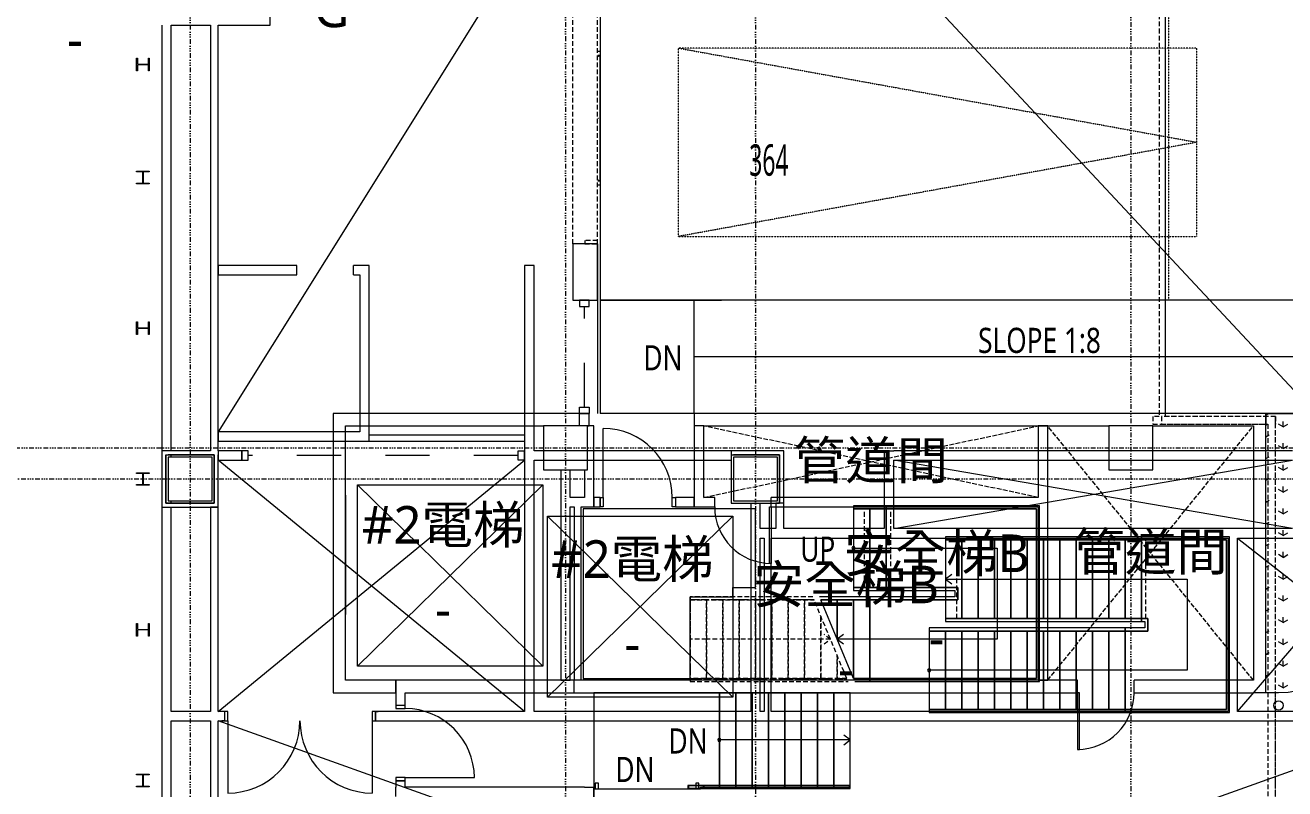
# Model space of a CAD drawing. Extents: x -168053 to 290600, y -560063 to 131745.
# Drawn here: x 240976 to 261025, y 25068 to 37225 of the extents above; entities that cross this region are included whole.
import ezdxf
from ezdxf.enums import TextEntityAlignment as Align

# ---------------------------------------------------------------- set-up
doc = ezdxf.new("R2010")
doc.units = 0
doc.header["$LTSCALE"] = 250
for name, pattern in [('H12PL1$0$DOTK1', [0.01, 0.005, -0.005]), ('H12PL1$0$HIDDEN', [0.4, 0.3, -0.1]), ('H12PL1$0$JJP_三點線', [0.9, 0.3, -0.15, 0, -0.15, 0, -0.15, 0, -0.15]), ('H12PL1$0$JJP_虛線(退縮線、投影線、地下室範圍、非屬本工程、圖面分區)', [0.45, 0.3, -0.15]), ('H12PL1$0$TAI_虛線', [5.644, 2.822, -2.822]), ('H12PL1$0$虛線', [0.846667, 0.423333, -0.423333]), ('H12PL25$0$JJP_三點線', [0.9, 0.3, -0.15, 0, -0.15, 0, -0.15, 0, -0.15]), ('H12PL25$0$JJP_虛線(退縮線、投影線、地下室範圍、非屬本工程、圖面分區)', [0.45, 0.3, -0.15]), ('H12PL25$0$TAI_虛線', [5.644, 2.822, -2.822])]:
    doc.linetypes.add(name, pattern=pattern)
for name, color, linetype in [('H12PL1$0$A-OBJE-2D', 252, 'Continuous'), ('H12PL1$0$A-RAIL', 252, 'Continuous'), ('H12PL1$0$A-STRS', 252, 'Continuous'), ('H12PL1$0$A-TEXT', 252, 'Continuous'), ('H12PL1$0$A-WALL-EX', 252, 'Continuous'), ('H12PL1$0$A-WALL-IN', 252, 'Continuous'), ('H12PL1$0$A-ZONE', 252, 'Continuous'), ('H12PL1$0$Door', 252, 'Continuous'), ('H12PL1$0$Hattch', 252, 'Continuous'), ('H12PL1$0$L10_14_PKG', 252, 'Continuous'), ('H12PL1$0$L10_14_PKG-NN', 252, 'Continuous'), ('H12PL1$0$L10_14_SIAGE2', 252, 'Continuous'), ('H12PL1$0$L10_14_SUGATA3', 252, 'Continuous'), ('H12PL1$0$L10_14_SUGATA4', 252, 'Continuous'), ('H12PL1$0$L10_14_SUGATAD', 252, 'Continuous'), ('H12PL1$0$L10_14_TATEGU3', 252, 'Continuous'), ('H12PL1$0$S-COL', 252, 'Continuous'), ('H12PL1$0$S-GRID', 252, 'Continuous'), ('H12PL1$0$S-SLAB-SHOW', 252, 'Continuous'), ('H12PL25$0$A-OBJE-2D', 252, 'Continuous'), ('H12PL25$0$A-STRS', 252, 'Continuous'), ('H12PL25$0$A-WALL-IN', 252, 'Continuous'), ('H12PL25$0$A-ZONE', 252, 'Continuous'), ('H12PL25$0$Door', 252, 'Continuous'), ('H12PL25$0$S-COL', 252, 'Continuous'), ('H12PL25$0$S-GRID', 252, 'Continuous')]:
    doc.layers.add(name, color=color, linetype=linetype)
doc.styles.add('H12PL1$0$Standard', font='', dxfattribs={"width": 0.8})
doc.styles.add('H12PL25$0$Standard', font='', dxfattribs={"width": 0.8})
doc.styles.get('H12PL1$0$Standard').set_extended_font_data('Microsoft JhengHei')
doc.styles.get('H12PL25$0$Standard').set_extended_font_data('Microsoft JhengHei')

# ---------------------------------------------------------------- blocks, each defined once
blk = doc.blocks.new('H12PL25')
at = {"layer": 'H12PL25$0$A-OBJE-2D', "lineweight": 0}
for p, q in [((262050, 59550), (244050, 30750)), ((262050, 30465), (244050, 49775)), ((244050, 26300), (248925, 30300)), ((248925, 26300), (244050, 30300)), ((254800, 29210), (261150, 30300)), ((261150, 29210), (254800, 30300)), ((260275, 26300), (263780, 30380)), ((249290, 26525), (252240, 29410)), ((249290, 29410), (252240, 26525)), ((249290, 26525), (249290, 29410)), ((249290, 29410), (252240, 29410)), ((252240, 29410), (252240, 26525)), ((260275, 29060), (263780, 26300)), ((252240, 26525), (249290, 26525)), ((244050, 19250), (263350, 26150)), ((263350, 19250), (244050, 26150))]:
    blk.add_line(p, q, dxfattribs=at)
at = {"layer": 'H12PL25$0$A-STRS', "lineweight": 0}
for p, q in [((258745, 29080), (255625, 29080)), ((255625, 29080), (255625, 29030)), ((258745, 29030), (258745, 29080)), ((260145, 29080), (258745, 29080)), ((258745, 29080), (258745, 29030)), ((260145, 26280), (260145, 29080)), ((255625, 29030), (258745, 29030)), ((255625, 29030), (255625, 27780)), ((258745, 29030), (255625, 29030)), ((255625, 29030), (255625, 27780)), ((255885, 29030), (255625, 29030)), ((255885, 29030), (255885, 27780)), ((255885, 27780), (255885, 29030)), ((255885, 29030), (255885, 27780)), ((256145, 29030), (255885, 29030)), ((256145, 29030), (256145, 27780)), ((256145, 27780), (256145, 29030)), ((256145, 29030), (256145, 27780)), ((256405, 29030), (256145, 29030)), ((256405, 29030), (256405, 27780)), ((256405, 27780), (256405, 29030)), ((256405, 29030), (256405, 27780)), ((256665, 29030), (256405, 29030)), ((256665, 29030), (256665, 27780)), ((256665, 27780), (256665, 29030)), ((256665, 29030), (256665, 27780)), ((256925, 29030), (256665, 29030)), ((256925, 29030), (256925, 27780)), ((256925, 27780), (256925, 29030)), ((256925, 29030), (256925, 27780)), ((257185, 29030), (256925, 29030)), ((257185, 29030), (257185, 27780)), ((257185, 27780), (257185, 29030)), ((257185, 29030), (257185, 27780)), ((257445, 29030), (257185, 29030)), ((257445, 29030), (257445, 27780)), ((257445, 27780), (257445, 29030)), ((257445, 29030), (257445, 27780)), ((257705, 29030), (257445, 29030)), ((257705, 29030), (257705, 27780)), ((257705, 27780), (257705, 29030)), ((257705, 29030), (257705, 27780)), ((257965, 29030), (257705, 29030)), ((257965, 29030), (257965, 27780)), ((257965, 27780), (257965, 29030)), ((257965, 29030), (257965, 27780)), ((258225, 29030), (257965, 29030)), ((258225, 29030), (258225, 27780)), ((258225, 27780), (258225, 29030)), ((258225, 29030), (258225, 27780)), ((258485, 29030), (258225, 29030)), ((258485, 29030), (258485, 27780)), ((258485, 27780), (258485, 29030)), ((258485, 29030), (258485, 27780)), ((258745, 29030), (258485, 29030)), ((258745, 29030), (260095, 29030)), ((258812.66, 29030), (258745, 29030)), ((258745, 29030), (258745, 27780)), ((258745, 29030), (258745, 27780)), ((258745, 29030), (258745, 27780)), ((258745, 27780), (258745, 29030)), ((260095, 29030), (258745, 29030)), ((258745, 29030), (258745, 27780)), ((260095, 29030), (258812.66, 29030)), ((260095, 29030), (260095, 26330)), ((260095, 26330), (260095, 29030)), ((260095, 26330), (260095, 29030)), ((255725, 28480), (255625, 28405)), ((255625, 28405), (255885, 28405)), ((255625, 28405), (255725, 28330)), ((255885, 28405), (258745, 28405)), ((258745, 28405), (259470, 28405)), ((259470, 28405), (259470, 26955)), ((258745, 27780), (255625, 27780)), ((255625, 27780), (255625, 27730)), ((255625, 27780), (258745, 27780)), ((255625, 27780), (255885, 27780)), ((255625, 27730), (258745, 27730)), ((255885, 27780), (256145, 27780)), ((256145, 27780), (256405, 27780)), ((256405, 27780), (256665, 27780)), ((256665, 27780), (256925, 27780)), ((256925, 27780), (257185, 27780)), ((257185, 27780), (257445, 27780)), ((257445, 27780), (257705, 27780)), ((257705, 27780), (257965, 27780)), ((257965, 27780), (258225, 27780)), ((258225, 27780), (258485, 27780)), ((258485, 27780), (258745, 27780)), ((258745, 27730), (258745, 27780)), ((258845, 27780), (258745, 27780)), ((258745, 27780), (258745, 27730)), ((258745, 27780), (258812.66, 27780)), ((258745, 27780), (258845, 27780)), ((258745, 27730), (258795, 27730)), ((258795, 27730), (258795, 27630)), ((258812.66, 27780), (258845, 27780)), ((258845, 27580), (258845, 27780)), ((258845, 27780), (258845, 27580)), ((258845, 27780), (258845, 27580)), ((258485, 27630), (255365, 27630)), ((255365, 27630), (255365, 27580)), ((255365, 27580), (258485, 27580)), ((258485, 27580), (255365, 27580)), ((255365, 27580), (255365, 26330)), ((255625, 27580), (255365, 27580)), ((255365, 27580), (255365, 26330)), ((255625, 26330), (255625, 27580)), ((255885, 27580), (255625, 27580)), ((255625, 27580), (255625, 26330)), ((255625, 26330), (255625, 27580)), ((255885, 26330), (255885, 27580)), ((256145, 27580), (255885, 27580)), ((255885, 27580), (255885, 26330)), ((255885, 26330), (255885, 27580)), ((256145, 26330), (256145, 27580)), ((256405, 27580), (256145, 27580)), ((256145, 27580), (256145, 26330)), ((256145, 26330), (256145, 27580)), ((256405, 26330), (256405, 27580)), ((256665, 27580), (256405, 27580)), ((256405, 27580), (256405, 26330)), ((256405, 26330), (256405, 27580)), ((256665, 26330), (256665, 27580)), ((256925, 27580), (256665, 27580)), ((256665, 27580), (256665, 26330)), ((256665, 26330), (256665, 27580)), ((256925, 26330), (256925, 27580)), ((257185, 27580), (256925, 27580)), ((256925, 27580), (256925, 26330)), ((256925, 26330), (256925, 27580)), ((257185, 26330), (257185, 27580)), ((257445, 27580), (257185, 27580)), ((257185, 27580), (257185, 26330)), ((257185, 26330), (257185, 27580)), ((257445, 26330), (257445, 27580)), ((257705, 27580), (257445, 27580)), ((257445, 27580), (257445, 26330)), ((257445, 26330), (257445, 27580)), ((257705, 26330), (257705, 27580)), ((257965, 27580), (257705, 27580)), ((257705, 27580), (257705, 26330)), ((257705, 26330), (257705, 27580)), ((257965, 26330), (257965, 27580)), ((258225, 27580), (257965, 27580)), ((257965, 27580), (257965, 26330)), ((257965, 26330), (257965, 27580)), ((258225, 26330), (258225, 27580)), ((258485, 27580), (258225, 27580)), ((258225, 27580), (258225, 26330)), ((258225, 26330), (258225, 27580)), ((258795, 27630), (258485, 27630)), ((258485, 27630), (258485, 27580)), ((258485, 27580), (258485, 27630)), ((258485, 27580), (258845, 27580)), ((258845, 27580), (258485, 27580)), ((258485, 26330), (258485, 27580)), ((258485, 26330), (258485, 27580)), ((258845, 27580), (258485, 27580)), ((258485, 27580), (258485, 26330)), ((258485, 26330), (258485, 27580)), ((255625, 26955), (255365, 26955)), ((258485, 26955), (255625, 26955)), ((259470, 26955), (258485, 26955)), ((258485, 26330), (255365, 26330)), ((255365, 26330), (255365, 26280)), ((255365, 26330), (258485, 26330)), ((255365, 26330), (255625, 26330)), ((255365, 26280), (258485, 26280)), ((255625, 26330), (255885, 26330)), ((255885, 26330), (256145, 26330)), ((256145, 26330), (256405, 26330)), ((256405, 26330), (256665, 26330)), ((256665, 26330), (256925, 26330)), ((256925, 26330), (257185, 26330)), ((257185, 26330), (257445, 26330)), ((257445, 26330), (257705, 26330)), ((257705, 26330), (257965, 26330)), ((257965, 26330), (258225, 26330)), ((258225, 26330), (258485, 26330)), ((260095, 26330), (258485, 26330)), ((258485, 26330), (258485, 26280)), ((258485, 26280), (258485, 26330)), ((258485, 26330), (260095, 26330)), ((258485, 26330), (260095, 26330)), ((258485, 26280), (260145, 26280))]:
    blk.add_line(p, q, dxfattribs=at)
at = {"layer": 'H12PL25$0$A-STRS', "linetype": 'H12PL25$0$JJP_虛線(退縮線、投影線、地下室範圍、非屬本工程、圖面分區)', "lineweight": 0}
for p, q in [((255804.09, 27780), (255804.09, 29030)), ((258812.66, 27780), (258812.66, 29030)), ((258485, 26330), (258485, 27580))]:
    blk.add_line(p, q, dxfattribs=at)
at = {"layer": 'H12PL25$0$A-STRS', "lineweight": 0, "flags": 128}
blk.add_lwpolyline([(255365, 26930, 1), (255365, 26980, 1)], format="xyb", close=True, dxfattribs=at)
at = {"layer": 'H12PL25$0$A-WALL-IN', "lineweight": 0}
for p, q in [((245300, 33250), (245300, 33400)), ((246200, 33250), (246200, 33400)), ((246450, 30600), (246450, 30700)), ((246450, 30600), (246450, 30700)), ((244425, 30300), (244425, 30450)), ((248925, 30300), (248925, 30450)), ((244150, 26300), (244107, 26300)), ((244150, 26300), (244150, 26150)), ((246550, 26300), (246593, 26300)), ((246550, 26300), (246550, 26150)), ((244150, 26150), (244107, 26150)), ((246550, 26150), (246593, 26150))]:
    blk.add_line(p, q, dxfattribs=at)
at = {"layer": 'H12PL25$0$A-WALL-IN', "lineweight": 0, "flags": 128}
for points in [[(244875, 37225), (244875, 37375)], [(243150, 37225), (243150, 450)], [(243300, 30450), (243300, 37225)], [(243300, 37225), (243928, 37225)], [(243928, 37225), (243928, 30450)], [(244050, 30450), (244050, 37225)], [(244050, 37225), (244875, 37225)], [(245300, 33400), (244050, 33400)], [(244050, 33400), (244050, 33250)], [(246300, 33400), (246200, 33400)], [(246450, 33400), (246300, 33400)], [(246450, 30700), (246450, 33400)], [(249075, 33400), (248925, 33400)], [(248925, 33400), (248925, 30450)], [(249075, 30450), (249075, 33400)], [(244050, 33250), (245300, 33250)], [(246200, 33250), (246300, 33250)], [(246300, 33250), (246300, 30750)], [(246300, 30750), (244050, 30750)], [(244050, 30750), (244050, 30600)], [(248925, 30700), (246450, 30700)], [(248925, 30700), (248925, 30600)], [(244050, 30600), (246300, 30600)], [(246300, 30600), (246450, 30600)], [(246450, 30600), (248925, 30600)], [(243150, 30450), (243150, 30385)], [(243928, 30450), (243150, 30450)], [(243150, 30385), (243150, 29550)], [(243215, 29615), (243215, 30385)], [(243215, 30385), (243985, 30385)], [(243215, 30385), (243250, 30385)], [(243215, 30385), (243215, 29615)], [(243950, 30385), (243250, 30385)], [(243300, 30350), (243300, 30385)], [(243985, 30385), (243950, 30385)], [(243985, 30385), (243985, 29615)], [(243985, 29650), (243985, 30385)], [(244425, 30450), (244050, 30450)], [(244050, 30450), (244050, 30300)], [(244050, 30450), (244050, 30385)], [(244050, 29615), (244050, 30385)], [(244050, 30300), (244425, 30300)], [(248925, 30300), (248925, 26300)], [(252215, 30450), (249075, 30450)], [(249075, 26300), (249075, 30300)], [(249075, 30300), (252215, 30300)], [(252215, 30450), (252215, 30300)], [(252985, 30450), (252215, 30450)], [(252215, 30450), (252215, 30385)], [(252215, 30385), (252250, 30385)], [(252215, 30385), (252215, 29615)], [(252215, 30385), (252985, 30385)], [(252950, 30385), (252250, 30385)], [(252985, 30385), (252950, 30385)], [(253050, 30450), (252985, 30450)], [(252985, 29650), (252985, 30385)], [(252985, 30385), (252985, 29615)], [(253050, 29615), (253050, 30450)], [(254650, 30450), (254800, 30450)], [(254650, 30450), (254650, 29210)], [(261150, 30450), (254800, 30450)], [(254800, 30300), (261150, 30300)], [(254800, 29210), (254800, 30300)], [(243150, 29550), (243215, 29550)], [(243985, 29615), (243215, 29615)], [(243215, 29615), (243250, 29615)], [(243215, 29550), (244050, 29550)], [(243250, 29615), (243985, 29615)], [(243300, 29615), (243300, 29650)], [(243300, 26300), (243300, 29550)], [(243928, 29550), (243928, 26300)], [(244050, 29550), (243928, 29550)], [(243985, 29615), (243985, 29650)], [(244050, 29550), (244050, 29615)], [(244050, 26300), (244050, 29550)], [(252215, 29615), (252250, 29615)], [(252250, 29615), (252985, 29615)], [(252525, 29615), (252525, 26300)], [(252525, 29615), (252675, 29615)], [(252675, 29210), (252675, 29615)], [(252925, 29615), (252925, 29210)], [(253050, 29615), (252925, 29615)], [(252985, 29615), (252985, 29650)], [(253050, 29615), (252985, 29615)], [(253050, 29210), (253050, 29615)], [(252925, 29210), (252675, 29210)], [(254650, 29210), (253050, 29210)], [(261150, 29210), (254800, 29210)], [(252675, 26300), (252675, 29060)], [(252675, 29060), (252737, 29060)], [(252737, 29060), (252737, 26300)], [(252850, 26300), (252850, 29060)], [(252850, 29060), (260125, 29060)], [(260125, 29060), (260125, 26300)], [(260275, 29060), (261300, 29060)], [(260275, 26300), (260275, 29060)], [(243928, 26300), (243300, 26300)], [(244150, 26300), (244050, 26300)], [(248925, 26300), (246550, 26300)], [(252525, 26300), (249075, 26300)], [(252737, 26300), (252675, 26300)], [(260125, 26300), (252850, 26300)], [(263467.5, 26300), (260275, 26300)], [(243300, 19225), (243300, 26150)], [(243300, 26150), (243928, 26150)], [(243928, 26150), (243928, 19225)], [(244050, 26150), (244150, 26150)], [(244050, 19250), (244050, 26150)], [(246550, 26150), (252525, 26150)], [(252525, 26150), (252675, 26150)], [(252675, 26150), (260125, 26150)], [(260125, 26150), (260275, 26150)], [(260275, 26150), (263349.5, 26150)]]:
    blk.add_lwpolyline(points, dxfattribs=at)
at = {"layer": 'H12PL25$0$Door', "lineweight": 0}
for p, q in [((245300, 33250), (245300, 33400)), ((246200, 33250), (246200, 33400)), ((244150, 26300), (244107, 26300)), ((244150, 26300), (244107, 26300)), ((244200, 26300), (244150, 26300)), ((244150, 26300), (244150, 26150)), ((244150, 26300), (244150, 26150)), ((244150, 26300), (244150, 26150)), ((244200, 26150), (244200, 26300)), ((246550, 26300), (246500, 26300)), ((246500, 26300), (246500, 26150)), ((246550, 26150), (246550, 26300)), ((246550, 26300), (246550, 26150)), ((246550, 26300), (246550, 26150)), ((246550, 26300), (246593, 26300)), ((246550, 26300), (246593, 26300)), ((244150, 26150), (244107, 26150)), ((244150, 26150), (244107, 26150)), ((244150, 26150), (244200, 26150)), ((244200, 26150), (244200, 25000)), ((246500, 26150), (246550, 26150)), ((246500, 26150), (246500, 25000)), ((246550, 26150), (246593, 26150)), ((246550, 26150), (246593, 26150))]:
    blk.add_line(p, q, dxfattribs=at)
at = {"layer": 'H12PL25$0$Door', "linetype": 'H12PL25$0$TAI_虛線', "lineweight": 0}
for p, q in [((244525, 30450), (244425, 30450)), ((244425, 30450), (244425, 30300)), ((244425, 30300), (244525, 30300)), ((244525, 30300), (244525, 30450)), ((248825, 30375), (244525, 30375)), ((248825, 30300), (248825, 30450)), ((248825, 30450), (248925, 30450)), ((248925, 30300), (248825, 30300)), ((248925, 30450), (248925, 30300))]:
    blk.add_line(p, q, dxfattribs=at)
at = {"layer": 'H12PL25$0$Door', "lineweight": 0}
for centre, start, end in [((244200, 26150), 270, 0), ((246500, 26150), 180, 270)]:
    blk.add_arc(centre, 1150, start, end, dxfattribs=at)
at = {"layer": 'H12PL25$0$S-COL', "lineweight": 0, "flags": 128}
for points in [[(242750, 36700), (242762, 36700), (242762, 36617, 0.41421356), (242775, 36604), (242925, 36604, 0.41421356), (242938, 36617), (242938, 36700), (242950, 36700), (242950, 36500), (242938, 36500), (242938, 36583, 0.41421356), (242925, 36596), (242775, 36596, 0.41421356), (242762, 36583), (242762, 36500), (242750, 36500)], [(242750, 34700), (242750, 34712), (242833, 34712, 0.41421356), (242846, 34725), (242846, 34875, 0.41421356), (242833, 34888), (242750, 34888), (242750, 34900), (242950, 34900), (242950, 34888), (242867, 34888, 0.41421356), (242854, 34875), (242854, 34725, 0.41421356), (242867, 34712), (242950, 34712), (242950, 34700)], [(242750, 32500), (242762, 32500), (242762, 32417, 0.41421356), (242775, 32404), (242925, 32404, 0.41421356), (242938, 32417), (242938, 32500), (242950, 32500), (242950, 32300), (242938, 32300), (242938, 32383, 0.41421356), (242925, 32396), (242775, 32396, 0.41421356), (242762, 32383), (242762, 32300), (242750, 32300)], [(242750, 29900), (242750, 29912), (242833, 29912, 0.41421356), (242846, 29925), (242846, 30075, 0.41421356), (242833, 30088), (242750, 30088), (242750, 30100), (242950, 30100), (242950, 30088), (242867, 30088, 0.41421356), (242854, 30075), (242854, 29925, 0.41421356), (242867, 29912), (242950, 29912), (242950, 29900)], [(242750, 27700), (242762, 27700), (242762, 27617, 0.41421356), (242775, 27604), (242925, 27604, 0.41421356), (242938, 27617), (242938, 27700), (242950, 27700), (242950, 27500), (242938, 27500), (242938, 27583, 0.41421356), (242925, 27596), (242775, 27596, 0.41421356), (242762, 27583), (242762, 27500), (242750, 27500)], [(242750, 25100), (242750, 25112), (242833, 25112, 0.41421356), (242846, 25125), (242846, 25275, 0.41421356), (242833, 25288), (242750, 25288), (242750, 25300), (242950, 25300), (242950, 25288), (242867, 25288, 0.41421356), (242854, 25275), (242854, 25125, 0.41421356), (242867, 25112), (242950, 25112), (242950, 25100)]]:
    blk.add_lwpolyline(points, format="xyb", close=True, dxfattribs=at)
for points in [[(243250, 29650), (243950, 29650), (243950, 30350), (243250, 30350)], [(252250, 29650), (252950, 29650), (252950, 30350), (252250, 30350)]]:
    blk.add_lwpolyline(points, close=True, dxfattribs=at)
at = {"layer": 'H12PL25$0$S-GRID', "linetype": 'H12PL25$0$JJP_三點線', "lineweight": 0}
for p, q in [((243600, 128250), (243600, -28000)), ((252600, 128250), (252600, -28000)), ((-29000, 30000), (289600, 30000))]:
    blk.add_line(p, q, dxfattribs=at)
at = {"layer": 'H12PL25$0$A-ZONE', "style": 'H12PL25$0$Standard'}
for s, p in [('-', (241770, 37302.03)), ('#2電梯', (250639, 29024.9)), ('安全梯B', (254041.23, 28621.87)), ('-', (250639, 27684.53)), ('-', (254041.23, 27279.97))]:
    blk.add_text(s, height=600, dxfattribs=at).set_placement(p, align=Align.TOP_CENTER)
blk = doc.blocks.new('H12PL1')
at = {"layer": 'H12PL1$0$Hattch', "linetype": 'Continuous', "lineweight": 0}
h = blk.add_hatch(dxfattribs=at)
h.set_pattern_fill('草_0001', color=256, scale=10, style=0, pattern_type=2)
h.set_pattern_definition([(90, (2e-12, 3e-12), (-600, 0), [86.60254, -259.8076]), (90, (300, 173.2), (-600, 0), [86.60254, -259.8076]), (30, (2e-12, 3e-12), (-300, 519.6152), [86.60254, -259.8076]), (30, (2e-12, 346.4), (-300, 519.6152), [86.60254, -259.8076]), (150, (2e-12, 3e-12), (300, 519.6152), [86.60254, -259.8076]), (150, (2e-12, 346.4), (300, 519.6152), [86.60254, -259.8076])])
edge = h.paths.add_edge_path()
edge.add_line((263750, 30550), (265450, 30550))
edge.add_line((265450, 30550), (265450, 27600))
edge.add_arc((263950, 27600), 1500, -90, 0, ccw=False)
edge.add_line((263950, 26100), (263750, 26100))
edge.add_line((263750, 26100), (263750, 30550))
at = {"layer": 'H12PL1$0$A-OBJE-2D', "linetype": 'H12PL1$0$HIDDEN', "lineweight": 0}
for p, q in [((254800, 29210), (260125, 30350)), ((260125, 29210), (254800, 30350)), ((260275, 26300), (263550, 30350)), ((263550, 26300), (260275, 30350))]:
    blk.add_line(p, q, dxfattribs=at)
at = {"layer": 'H12PL1$0$A-OBJE-2D', "lineweight": 0}
for p, q in [((249290, 26525), (252240, 29410)), ((249290, 29410), (252240, 26525)), ((249290, 26525), (249290, 29410)), ((249290, 29410), (252240, 29410)), ((252240, 29410), (252240, 26525)), ((249100, 29250), (249100, 27350)), ((252240, 26525), (249290, 26525))]:
    blk.add_line(p, q, dxfattribs=at)
blk.add_lwpolyline([(254650, 30550), (254650, 32350)], dxfattribs=at)
at = {"layer": 'H12PL1$0$A-OBJE-2D', "lineweight": 0, "flags": 128}
blk.add_lwpolyline([(265450, 31450), (254650, 31450)], dxfattribs=at)
at = {"layer": 'H12PL1$0$A-RAIL', "lineweight": 0}
for p, q in [((253125, 24661.03), (253075, 24661.03)), ((253075, 24661.03), (253075, 24570)), ((253125, 24570), (253125, 24661.03)), ((254725, 24661.03), (254675, 24661.03)), ((254675, 24661.03), (254675, 24570)), ((254725, 24570), (254725, 24661.03)), ((254550, 24625), (254550, 24575)), ((255050, 24625), (254550, 24625)), ((254550, 24575), (255050, 24575)), ((254560, 24617.5), (254560, 24582.5)), ((255050, 24617.5), (254560, 24617.5)), ((254560, 24617.5), (254560, 24582.5)), ((255050, 24617.5), (254560, 24617.5)), ((254560, 24582.5), (255050, 24582.5)), ((254560, 24582.5), (255050, 24582.5)), ((257130, 24625), (255050, 24625)), ((257120, 24617.5), (255050, 24617.5)), ((257120, 24617.5), (255050, 24617.5)), ((255050, 24582.5), (257120, 24582.5)), ((255050, 24582.5), (257120, 24582.5)), ((255050, 24575), (257130, 24575)), ((257120, 24582.5), (257120, 24617.5)), ((257120, 24582.5), (257120, 24617.5)), ((257130, 24575), (257130, 24625))]:
    blk.add_line(p, q, dxfattribs=at)
at = {"layer": 'H12PL1$0$A-RAIL', "lineweight": 0, "flags": 128}
for points in [[(254800, 24587.5, 1), (254800, 24612.5, 1)], [(256090, 24587.5, 1), (256090, 24612.5, 1)]]:
    blk.add_lwpolyline(points, format="xyb", close=True, dxfattribs=at)
at = {"layer": 'H12PL1$0$A-STRS', "lineweight": 0}
for p, q in [((257705, 29080), (257185, 29080)), ((257185, 29080), (257185, 29030)), ((257705, 29030), (257705, 29080)), ((257965, 29080), (257705, 29080)), ((257705, 29080), (257705, 29030)), ((260145, 29080), (257965, 29080)), ((260145, 26280), (260145, 29080)), ((257185, 29030), (257705, 29030)), ((257185, 29030), (257185, 27780)), ((257705, 29030), (257185, 29030)), ((257185, 29030), (257185, 27780)), ((257445, 29030), (257185, 29030)), ((257445, 29030), (257445, 27780)), ((257445, 27780), (257445, 29030)), ((257445, 29030), (257445, 27780)), ((257705, 29030), (257445, 29030)), ((257705, 29030), (257965, 29030)), ((257779.57, 29030), (257705, 29030)), ((257705, 29030), (257705, 27780)), ((257705, 29030), (257705, 27780)), ((257705, 29030), (257705, 27780)), ((257705, 27780), (257705, 29030)), ((257705, 29030), (257705, 27780)), ((257965, 29030), (257705, 29030)), ((257965, 29030), (257779.57, 29030)), ((257965, 29030), (260095, 29030)), ((260095, 29030), (257965, 29030)), ((260095, 29030), (257965, 29030)), ((260095, 29030), (260095, 26330)), ((260095, 26330), (260095, 29030)), ((260095, 26330), (260095, 29030)), ((257185, 28405), (257445, 28405)), ((257445, 28405), (257705, 28405)), ((257705, 28405), (257965, 28405)), ((257965, 28405), (259470, 28405)), ((259470, 28405), (259470, 26955)), ((257705, 27780), (257185, 27780)), ((257185, 27780), (257185, 27730)), ((257185, 27780), (257705, 27780)), ((257185, 27780), (257445, 27780)), ((257185, 27730), (257705, 27730)), ((257445, 27780), (257705, 27780)), ((257705, 27730), (257705, 27780)), ((257965, 27780), (257705, 27780)), ((257705, 27780), (257705, 27730)), ((257705, 27780), (257779.57, 27780)), ((257705, 27780), (257965, 27780)), ((257705, 27730), (257965, 27730)), ((257779.57, 27780), (257965, 27780)), ((258845, 27780), (257965, 27780)), ((257965, 27780), (258845, 27780)), ((257965, 27780), (258845, 27780)), ((257965, 27730), (258795, 27730)), ((258795, 27730), (258795, 27630)), ((258845, 27580), (258845, 27780)), ((258845, 27780), (258845, 27580)), ((258845, 27780), (258845, 27580)), ((257445, 27630), (256644.2, 27630)), ((256665, 27580), (257445, 27580)), ((257445, 27580), (256665, 27580)), ((256925, 27580), (256665, 27580)), ((257185, 26330), (256665, 27580)), ((256925, 26955), (256925, 27580)), ((257185, 27580), (256925, 27580)), ((256925, 27580), (256925, 26955)), ((256925, 26955), (256925, 27580)), ((257185, 26330), (257185, 27580)), ((257445, 27580), (257185, 27580)), ((257185, 27580), (257185, 26330)), ((257185, 26330), (257185, 27580)), ((257705, 27630), (257445, 27630)), ((257445, 27630), (257445, 27580)), ((257445, 27580), (257445, 27630)), ((257445, 27580), (257705, 27580)), ((257705, 27580), (257445, 27580)), ((257445, 26330), (257445, 27580)), ((257445, 26330), (257445, 27580)), ((257705, 27580), (257445, 27580)), ((257445, 27580), (257445, 26330)), ((257445, 26330), (257445, 27580)), ((258795, 27630), (257705, 27630)), ((257705, 27580), (258845, 27580)), ((258845, 27580), (257705, 27580)), ((258845, 27580), (257705, 27580)), ((257025, 27030), (256925, 26955)), ((257445, 26955), (256925, 26955)), ((256925, 26955), (257025, 26880)), ((257705, 26955), (257445, 26955)), ((259470, 26955), (257705, 26955)), ((257445, 26330), (257185, 26330)), ((257185, 26330), (257445, 26330)), ((257185, 26330), (257445, 26330)), ((257205.8, 26280), (257445, 26280)), ((257705, 26330), (257445, 26330)), ((257445, 26330), (257445, 26280)), ((257445, 26280), (257445, 26330)), ((257445, 26330), (257705, 26330)), ((257445, 26330), (257705, 26330)), ((257445, 26280), (257705, 26280)), ((260095, 26330), (257705, 26330)), ((257705, 26330), (260095, 26330)), ((257705, 26330), (260095, 26330)), ((257705, 26280), (260145, 26280)), ((255310, 26100), (255050, 26100)), ((255050, 26100), (255050, 24600)), ((255570, 26100), (255310, 26100)), ((255310, 26100), (255310, 24600)), ((255310, 24600), (255310, 26100)), ((255830, 26100), (255570, 26100)), ((255570, 26100), (255570, 24600)), ((255570, 24600), (255570, 26100)), ((256090, 26100), (255830, 26100)), ((255830, 26100), (255830, 24600)), ((255830, 24600), (255830, 26100)), ((256350, 26100), (256090, 26100)), ((256090, 26100), (256090, 24600)), ((256090, 24600), (256090, 26100)), ((256610, 26100), (256350, 26100)), ((256350, 26100), (256350, 24600)), ((256350, 24600), (256350, 26100)), ((256870, 26100), (256610, 26100)), ((256610, 26100), (256610, 24600)), ((256610, 24600), (256610, 26100)), ((257130, 26100), (256870, 26100)), ((256870, 26100), (256870, 24600)), ((256870, 24600), (256870, 26100)), ((257130, 24600), (257130, 26100)), ((255310, 25350), (255050, 25350)), ((256870, 25350), (255310, 25350)), ((257130, 25350), (256870, 25350)), ((257130, 25350), (257030, 25425)), ((257030, 25275), (257130, 25350)), ((255050, 24600), (255310, 24600)), ((255310, 24600), (255570, 24600)), ((255570, 24600), (255830, 24600)), ((255830, 24600), (256090, 24600)), ((256090, 24600), (256350, 24600)), ((256350, 24600), (256610, 24600)), ((256610, 24600), (256870, 24600)), ((256870, 24600), (257130, 24600))]:
    blk.add_line(p, q, dxfattribs=at)
at = {"layer": 'H12PL1$0$A-STRS', "linetype": 'H12PL1$0$JJP_虛線(退縮線、投影線、地下室範圍、非屬本工程、圖面分區)', "lineweight": 0}
for p, q in [((257360.68, 27780), (257360.68, 29030)), ((257779.57, 27780), (257779.57, 29030)), ((256535.89, 27630), (254585, 27630)), ((254585, 27630), (254585, 27580)), ((254585, 27580), (256556.69, 27580)), ((254845, 27580), (254585, 27580)), ((254585, 27580), (254585, 26330)), ((254845, 26330), (254845, 27580)), ((255105, 27580), (254845, 27580)), ((254845, 27580), (254845, 26330)), ((254845, 26330), (254845, 27580)), ((255105, 26330), (255105, 27580)), ((255365, 27580), (255105, 27580)), ((255105, 27580), (255105, 26330)), ((255105, 26330), (255105, 27580)), ((255365, 26330), (255365, 27580)), ((255625, 27580), (255365, 27580)), ((255365, 27580), (255365, 26330)), ((255365, 26330), (255365, 27580)), ((255625, 26330), (255625, 27580)), ((255885, 27580), (255625, 27580)), ((255625, 27580), (255625, 26330)), ((255625, 26330), (255625, 27580)), ((255885, 26330), (255885, 27580)), ((256145, 27580), (255885, 27580)), ((255885, 27580), (255885, 26330)), ((255885, 26330), (255885, 27580)), ((256145, 26330), (256145, 27580)), ((256405, 27580), (256145, 27580)), ((256145, 27580), (256145, 26330)), ((256145, 26330), (256145, 27580)), ((256405, 26330), (256405, 27580)), ((256556.69, 27580), (256405, 27580)), ((256405, 27580), (256405, 26330)), ((256405, 26330), (256405, 27580)), ((257076.69, 26330), (256556.69, 27580)), ((257445, 26330), (257445, 27580)), ((256665, 26330), (256665, 27319.64)), ((256665, 27319.64), (256665, 26330)), ((256665, 26330), (256665, 27319.64)), ((254845, 26955), (254585, 26955)), ((256816.69, 26955), (254845, 26955)), ((256816.69, 26955), (256716.69, 27030)), ((256716.69, 26880), (256816.69, 26955)), ((256925, 26330), (256925, 26694.64)), ((256925, 26694.64), (256925, 26330)), ((256925, 26330), (256925, 26694.64)), ((257076.69, 26330), (254585, 26330)), ((254585, 26330), (254585, 26280)), ((254585, 26330), (254845, 26330)), ((254585, 26280), (257097.49, 26280)), ((254845, 26330), (255105, 26330)), ((255105, 26330), (255365, 26330)), ((255365, 26330), (255625, 26330)), ((255625, 26330), (255885, 26330)), ((255885, 26330), (256145, 26330)), ((256145, 26330), (256405, 26330)), ((256405, 26330), (256665, 26330)), ((256665, 26330), (256925, 26330)), ((256925, 26330), (257076.69, 26330))]:
    blk.add_line(p, q, dxfattribs=at)
at = {"layer": 'H12PL1$0$A-STRS', "linetype": 'H12PL1$0$虛線', "lineweight": 0}
for p, q in [((254585, 27580), (254585, 26330)), ((256556.69, 27580), (254585, 27580)), ((254585, 26330), (257076.69, 26330))]:
    blk.add_line(p, q, dxfattribs=at)
at = {"layer": 'H12PL1$0$A-STRS', "lineweight": 0, "flags": 128}
for points in [[(257185, 28380, 1), (257185, 28430, 1)], [(255050, 25325, 1), (255050, 25375, 1)]]:
    blk.add_lwpolyline(points, format="xyb", close=True, dxfattribs=at)
at = {"layer": 'H12PL1$0$A-WALL-EX', "lineweight": 0}
for p, q in [((253109.42, 33250), (252714.42, 33250)), ((252900, 26100), (253050, 26100)), ((250050, 25900), (249900, 25900)), ((250050, 24700), (249900, 24700)), ((252900, 24600), (253050, 24600))]:
    blk.add_line(p, q, dxfattribs=at)
at = {"layer": 'H12PL1$0$A-WALL-EX', "linetype": 'H12PL1$0$JJP_虛線(退縮線、投影線、地下室範圍、非屬本工程、圖面分區)', "lineweight": 0}
for p, q in [((263780, 30500), (262087.86, 30500)), ((263900, 30500), (263780, 30500)), ((263900, 30380), (263900, 30500)), ((263900, -2530), (263900, 30380))]:
    blk.add_line(p, q, dxfattribs=at)
at = {"layer": 'H12PL1$0$A-WALL-EX', "linetype": 'H12PL1$0$JJP_虛線(退縮線、投影線、地下室範圍、非屬本工程、圖面分區)', "lineweight": 0, "flags": 128}
for points in [[(262050, 90450), (262050, 30500)], [(262150, 30500), (262150, 90550)], [(262050, 30500), (261950.38, 30500)], [(261950.38, 30500), (261950.38, 30380)], [(263900.03, 30500.03), (262087.86, 30500.03)], [(262087.86, 30500.03), (262087.86, 30500)], [(262087.86, 30500), (262087.86, 30380)], [(263900, 30500), (262150, 30500)], [(263900, 30500), (263900, 30380)], [(263900.03, 30500.03), (263900.03, 30500)], [(263900.03, -2650.03), (263900.03, 30500)], [(261950.38, 30380), (263780, 30380)], [(262087.86, 30380), (263780, 30380)], [(263780, 30380), (263780, -2530)], [(263780, 30380), (263780, -2530)], [(263900, -2650), (263900, 30380)]]:
    blk.add_lwpolyline(points, dxfattribs=at)
at = {"layer": 'H12PL1$0$A-WALL-EX', "lineweight": 0, "flags": 128}
for points in [[(262150, 30500), (262150, 90550)], [(262150, 30500), (262150, 90550)], [(252714.42, 33250), (252714.42, 32350)], [(253109.42, 33250), (253109.42, 32350)], [(253109.42, 33250), (253109.42, 32350)], [(253109.42, 33250), (253109.42, 32350)], [(253109.42, 33250), (253109.42, 32350)], [(253109.42, 32350), (253109.42, 33250)], [(252714.42, 32350), (253109.42, 32350)], [(253109.42, 32350), (253109.42, 30550)], [(262050, 30550), (254650, 30550)], [(263750, 30550), (262050, 30550)], [(263750, 30550), (263750, 30350)], [(254800, 30350), (261250, 30350)], [(261950, 30350), (262050, 30350)], [(262050, 30350), (263550, 30350)], [(263550, 30350), (263550, 26300)], [(263750, 26100), (263750, 30350)], [(249900, 26300), (249900, 26100)], [(249900, 26100), (249900, 25900)], [(250050, 25900), (250050, 26100)], [(253050, 26100), (253050, 15550)], [(253050, 26100), (253050, 15550)], [(263750, 26100), (263550, 26100)], [(249900, 24700), (249900, 24600)], [(250050, 24600), (250050, 24700)], [(249900, 24450), (249900, 24600)], [(252900, 24600), (250050, 24600)], [(253050, 24600), (253050, 15550)], [(253050, 24600), (253050, 15550)], [(253050, 15550), (253050, 24600)]]:
    blk.add_lwpolyline(points, dxfattribs=at)
at = {"layer": 'H12PL1$0$A-WALL-IN', "lineweight": 0}
for p, q in [((252825, 32350), (252975, 32350)), ((252825, 30350), (252825, 30550)), ((252825, 30550), (252975, 30550)), ((252825, 30350), (252825, 30550)), ((254800, 30350), (254650, 30350)), ((254800, 30350), (254650, 30350)), ((253150, 29210), (253150, 29060)), ((254350, 29210), (254350, 29060)), ((254975, 29060), (254975, 29210)), ((255875, 29060), (255875, 29210)), ((252850, 26300), (252737, 26300)), ((252850, 26300), (252737, 26300)), ((260750, 26100), (260750, 26300)), ((261650, 26100), (261650, 26300))]:
    blk.add_line(p, q, dxfattribs=at)
at = {"layer": 'H12PL1$0$A-WALL-IN', "lineweight": 0, "flags": 128}
for points in [[(248900, 30550), (248900, 30350)], [(252825, 30550), (248900, 30550)], [(252975, 30350), (252975, 30550)], [(254650, 30550), (254650, 30350)], [(248900, 30350), (248900, 26100)], [(249100, 26300), (249100, 30350)], [(249100, 30350), (252250, 30350)], [(253050, 30350), (252950, 30350)], [(252950, 30350), (252975, 30350)], [(253050, 29210), (253050, 30350)], [(254650, 30350), (254650, 29060)], [(254800, 29210), (254800, 30350)], [(260275, 30350), (260125, 30350)], [(260125, 30350), (260125, 29210)], [(260275, 26300), (260275, 30350)], [(252525, 29650), (252525, 26300)], [(252675, 29210), (252675, 29650)], [(252900, 29650), (252900, 29210)], [(252900, 29210), (252675, 29210)], [(253150, 29210), (253050, 29210)], [(253050, 29210), (253050, 29060)], [(253050, 29060), (253050, 29210)], [(254650, 29210), (254350, 29210)], [(254650, 29060), (254650, 29210)], [(254975, 29210), (254800, 29210)], [(260125, 29210), (255875, 29210)], [(252675, 26300), (252675, 29060)], [(252675, 29060), (252737, 29060)], [(252737, 29060), (252737, 26300)], [(252850, 26300), (252850, 29060)], [(252850, 29060), (253050, 29060)], [(253050, 29060), (253150, 29060)], [(254350, 29060), (254650, 29060)], [(254650, 29060), (254800, 29060)], [(254800, 29060), (254975, 29060)], [(255875, 29060), (260125, 29060)], [(260125, 29060), (260125, 26300)], [(249900, 26300), (249100, 26300)], [(252737, 26300), (249900, 26300)], [(249900, 26100), (249900, 26300)], [(252525, 26300), (252675, 26300)], [(252737, 26100), (252737, 26300)], [(252737, 26100), (252737, 26300)], [(260750, 26300), (252850, 26300)], [(260125, 26300), (260275, 26300)], [(263550, 26300), (261650, 26300)], [(248900, 26100), (249100, 26100)], [(249100, 26100), (249900, 26100)], [(250050, 26100), (252737, 26100)], [(252737, 26100), (260750, 26100)], [(261650, 26100), (263550, 26100)]]:
    blk.add_lwpolyline(points, dxfattribs=at)
at = {"layer": 'H12PL1$0$Door', "linetype": 'H12PL1$0$JJP_虛線(退縮線、投影線、地下室範圍、非屬本工程、圖面分區)', "lineweight": 0}
for p, q in [((252714.42, 33250), (252714.42, 37250)), ((253109.42, 33250), (253109.42, 37250)), ((253109.42, 33300), (252909.42, 33300)), ((252909.42, 33300), (252909.42, 33250)), ((253109.42, 33250), (253109.42, 33300)), ((252909.42, 33250), (253109.42, 33250))]:
    blk.add_line(p, q, dxfattribs=at)
at = {"layer": 'H12PL1$0$Door', "linetype": 'H12PL1$0$TAI_虛線', "lineweight": 0}
for p, q in [((252825, 32350), (252825, 32250)), ((252975, 32350), (252825, 32350)), ((252975, 32250), (252975, 32350)), ((252825, 32250), (252975, 32250)), ((252900, 30650), (252900, 32250)), ((252825, 30550), (252825, 30650)), ((252825, 30650), (252975, 30650)), ((252975, 30550), (252825, 30550)), ((252975, 30650), (252975, 30550))]:
    blk.add_line(p, q, dxfattribs=at)
at = {"layer": 'H12PL1$0$Door', "lineweight": 0}
for p, q in [((253200, 29210), (253200, 30310)), ((253150, 29210), (253200, 29210)), ((253150, 29060), (253150, 29210)), ((253150, 29210), (253150, 29060)), ((253150, 29210), (253150, 29060)), ((253200, 29210), (253200, 29060)), ((254300, 29060), (254300, 29210)), ((254300, 29210), (254350, 29210)), ((254350, 29210), (254350, 29060)), ((254350, 29210), (254350, 29060)), ((254350, 29210), (254350, 29060)), ((254975, 29060), (254975, 29210)), ((255875, 29060), (255875, 29210)), ((253200, 29060), (253150, 29060)), ((254350, 29060), (254300, 29060)), ((255845, 28160), (255845, 29060)), ((255845, 29060), (255875, 29060)), ((255875, 29060), (255875, 28160)), ((255875, 28160), (255845, 28160)), ((260750, 26100), (260750, 26300)), ((261650, 26100), (261650, 26300)), ((252900, 26100), (253050, 26100)), ((260750, 26100), (260750, 25200)), ((260780, 26100), (260750, 26100)), ((260780, 25200), (260780, 26100)), ((249900, 25900), (249900, 25850)), ((250050, 25900), (249900, 25900)), ((250050, 25900), (249900, 25900)), ((250050, 25900), (249900, 25900)), ((250050, 25850), (250050, 25900)), ((249900, 25850), (250050, 25850)), ((260750, 25200), (260780, 25200)), ((250050, 24750), (249900, 24750)), ((249900, 24750), (249900, 24700)), ((249900, 24700), (250050, 24700)), ((250050, 24700), (249900, 24700)), ((250050, 24700), (249900, 24700)), ((250050, 24700), (250050, 24750)), ((250050, 24750), (251150, 24750)), ((252900, 24600), (253050, 24600))]:
    blk.add_line(p, q, dxfattribs=at)
for centre, radius, start, end in [((253200, 29210), 1100, 0, 90), ((255875, 29060), 900, 180, 270), ((260750, 26100), 900, 270, 0), ((250050, 24750), 1100, 0, 90)]:
    blk.add_arc(centre, radius, start, end, dxfattribs=at)
at = {"layer": 'H12PL1$0$Hattch', "lineweight": 0, "flags": 128}
blk.add_lwpolyline([(263750, 30550), (265450, 30550), (265450, 27600, -0.41421356), (263950, 26100), (263750, 26100)], format="xyb", close=True, dxfattribs=at)
at = {"layer": 'H12PL1$0$L10_14_PKG', "linetype": 'H12PL1$0$DOTK1', "lineweight": 0}
for p, q in [((254394.22, 36365.95), (262650.01, 34865.95)), ((262650.01, 34865.95), (254394.22, 33365.95))]:
    blk.add_line(p, q, dxfattribs=at)
at = {"layer": 'H12PL1$0$L10_14_PKG', "linetype": 'H12PL1$0$DOTK1', "lineweight": 0, "flags": 128}
blk.add_lwpolyline([(254394.22, 36365.95), (254394.22, 33365.95), (262650.01, 33365.95), (262650.01, 36365.95)], close=True, dxfattribs=at)
at = {"layer": 'H12PL1$0$L10_14_SIAGE2', "lineweight": 0}
blk.add_circle((263950, 25900), 75, dxfattribs=at)
at = {"layer": 'H12PL1$0$L10_14_SUGATA3', "lineweight": 0}
for p, q in [((253115.64, 36232.82), (253150, 36250)), ((253112.49, 34268.75), (253150, 34250))]:
    blk.add_line(p, q, dxfattribs=at)
at = {"layer": 'H12PL1$0$L10_14_SUGATA3', "lineweight": 0, "flags": 128}
for points in [[(253115.77, 36315), (253150, 36315)], [(253112.46, 34250), (253150, 34250), (253150, 36250), (253115.66, 36250)], [(253150, 34185), (253112.36, 34185)]]:
    blk.add_lwpolyline(points, dxfattribs=at)
at = {"layer": 'H12PL1$0$L10_14_SUGATA4', "lineweight": 0}
for p, q in [((253150, 57650), (253150, 32350)), ((253150, 32350), (255085, 32350))]:
    blk.add_line(p, q, dxfattribs=at)
at = {"layer": 'H12PL1$0$L10_14_SUGATAD', "linetype": 'H12PL1$0$DOTK1', "lineweight": 0}
for p, q in [((262200, 90600), (262200, 32350)), ((263900, -2650), (263900, 26100))]:
    blk.add_line(p, q, dxfattribs=at)
at = {"layer": 'H12PL1$0$L10_14_TATEGU3', "lineweight": 0}
blk.add_line((253114.06, 35250), (253125, 35250), dxfattribs=at)
at = {"layer": 'H12PL1$0$S-COL', "lineweight": 0, "flags": 128}
for points in [[(252250, 29650), (252950, 29650), (252950, 30350), (252250, 30350)], [(261250, 29650), (261950, 29650), (261950, 30350), (261250, 30350)]]:
    blk.add_lwpolyline(points, close=True, dxfattribs=at)
at = {"layer": 'H12PL1$0$S-GRID', "linetype": 'H12PL1$0$JJP_三點線', "lineweight": 0}
for p, q in [((252600, 128250), (252600, -28000)), ((261600, 128250), (261600, -28000)), ((-29000, 30000), (289600, 30000))]:
    blk.add_line(p, q, dxfattribs=at)
at = {"layer": 'H12PL1$0$S-SLAB-SHOW', "lineweight": 0, "flags": 128}
for points in [[(253150, 32350), (253150, 30550)], [(265450, 32350), (254650, 32350), (253150, 32350)], [(265450, 30550), (254650, 30550), (253150, 30550)]]:
    blk.add_lwpolyline(points, dxfattribs=at)
for points in [[(252880, 26330), (254585, 26330), (254585, 27630), (255265, 27630), (255265, 27780), (255625, 27780), (255625, 29030), (252880, 29030)], [(255050, 26100), (253050, 26100), (253050, 24570), (254750.29, 24570), (254750.29, 24600), (255050, 24600)]]:
    blk.add_lwpolyline(points, close=True, dxfattribs=at)
at = {"layer": 'H12PL1$0$A-TEXT', "linetype": 'Continuous', "lineweight": 0, "char_height": 400, "style": 'H12PL1$0$Standard'}
for s, insert, attachment_point in [('\\A1;SLOPE 1:8', (259167.98, 31911.89), 1), ('\\A1;DN', (253840.49, 31433.78), 4), ('\\A1;UP', (256337.32, 28385.49), 4), ('\\A1;DN', (254240.49, 25333.78), 4), ('\\A1;DN', (253395.24, 24879.73), 4)]:
    blk.add_mtext(s, dxfattribs=dict(at, insert=insert, attachment_point=attachment_point))
at = {"layer": 'H12PL1$0$A-ZONE', "style": 'H12PL1$0$Standard'}
for s, p in [('G', (248876.11, 37298.97)), ('管道間', (257462.5, 30102.55)), ('#2電梯', (250651.5, 29074.9)), ('安全梯B', (258504.91, 28621.87)), ('管道間', (261912.5, 28647.55)), ('-', (250651.5, 27734.53)), ('-', (258504.91, 27279.97))]:
    blk.add_text(s, height=600, dxfattribs=at).set_placement(p, align=Align.TOP_CENTER)
at = {"layer": 'H12PL1$0$L10_14_PKG-NN', "linetype": 'Continuous', "lineweight": 0, "insert": (255524.75, 34325.74), "char_height": 500, "attachment_point": 7, "style": 'H12PL1$0$Standard'}
blk.add_mtext('\\A1;{\\W0.56;364}', dxfattribs=at)

msp = doc.modelspace()

# ---------------------------------------------------------------- block references
msp.add_blockref('H12PL25', (0, 0))

# ---------------------------------------------------------------- next in the draw order: block references
msp.add_blockref('H12PL1', (-3024, 495))

doc.saveas('drawing.dxf')
